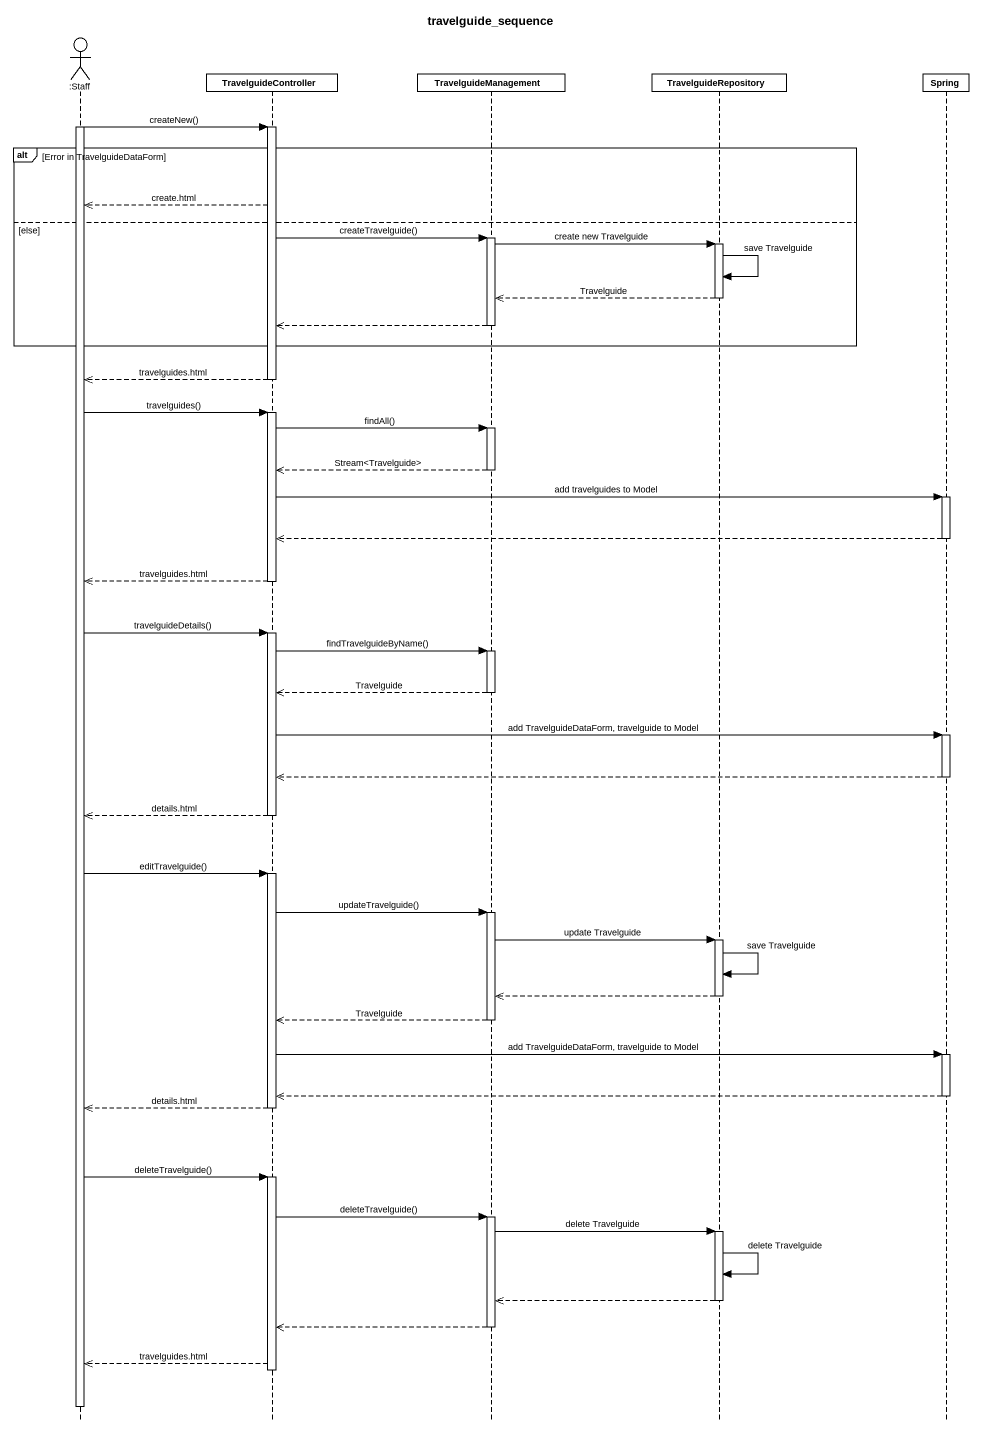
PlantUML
@startuml
title travelguide_sequence
hide footbox
actor ":Staff" as Staff
participant TravelguideController
participant TravelguideManagement
participant TravelguideRepository
participant Spring

activate Staff
Staff -> TravelguideController : createNew()
activate TravelguideController
alt Error in TravelguideDataForm
  TravelguideController -->> Staff : create.html
else else
  TravelguideController -> TravelguideManagement : createTravelguide()
  activate TravelguideManagement
  TravelguideManagement -> TravelguideRepository : create new Travelguide
  activate TravelguideRepository
  TravelguideRepository -> TravelguideRepository : save Travelguide
  TravelguideRepository -->> TravelguideManagement : Travelguide
  deactivate TravelguideRepository
  TravelguideManagement -->> TravelguideController
  deactivate TravelguideManagement
end
TravelguideController -->> Staff : travelguides.html
deactivate TravelguideController
Staff -> TravelguideController : travelguides()
activate TravelguideController
TravelguideController -> TravelguideManagement : findAll()
activate TravelguideManagement
TravelguideManagement -->> TravelguideController : Stream<Travelguide>
deactivate TravelguideManagement
TravelguideController -> Spring : add travelguides to Model
activate Spring
Spring -->> TravelguideController
deactivate Spring
TravelguideController -->> Staff : travelguides.html
deactivate TravelguideController
Staff -> TravelguideController : travelguideDetails()
activate TravelguideController
TravelguideController -> TravelguideManagement : findTravelguideByName()
activate TravelguideManagement
TravelguideManagement -->> TravelguideController : Travelguide
deactivate TravelguideManagement
TravelguideController -> Spring : add TravelguideDataForm, travelguide to Model
activate Spring
Spring -->> TravelguideController
deactivate Spring
TravelguideController -->> Staff : details.html
deactivate TravelguideController
Staff -> TravelguideController : editTravelguide()
activate TravelguideController
TravelguideController -> TravelguideManagement : updateTravelguide()
activate TravelguideManagement
TravelguideManagement -> TravelguideRepository : update Travelguide
activate TravelguideRepository
TravelguideRepository -> TravelguideRepository : save Travelguide
TravelguideRepository -->> TravelguideManagement
deactivate TravelguideRepository
TravelguideManagement -->> TravelguideController : Travelguide
deactivate TravelguideManagement
TravelguideController -> Spring : add TravelguideDataForm, travelguide to Model
activate Spring
Spring -->> TravelguideController
deactivate Spring
TravelguideController -->> Staff : details.html
deactivate TravelguideController
Staff -> TravelguideController : deleteTravelguide()
activate TravelguideController
TravelguideController -> TravelguideManagement : deleteTravelguide()
activate TravelguideManagement
TravelguideManagement -> TravelguideRepository : delete Travelguide
activate TravelguideRepository
TravelguideRepository -> TravelguideRepository : delete Travelguide
TravelguideRepository -->> TravelguideManagement
deactivate TravelguideRepository
TravelguideManagement -->> TravelguideController
deactivate TravelguideManagement
TravelguideController -->> Staff : travelguides.html
deactivate TravelguideController
deactivate Staff
@enduml
